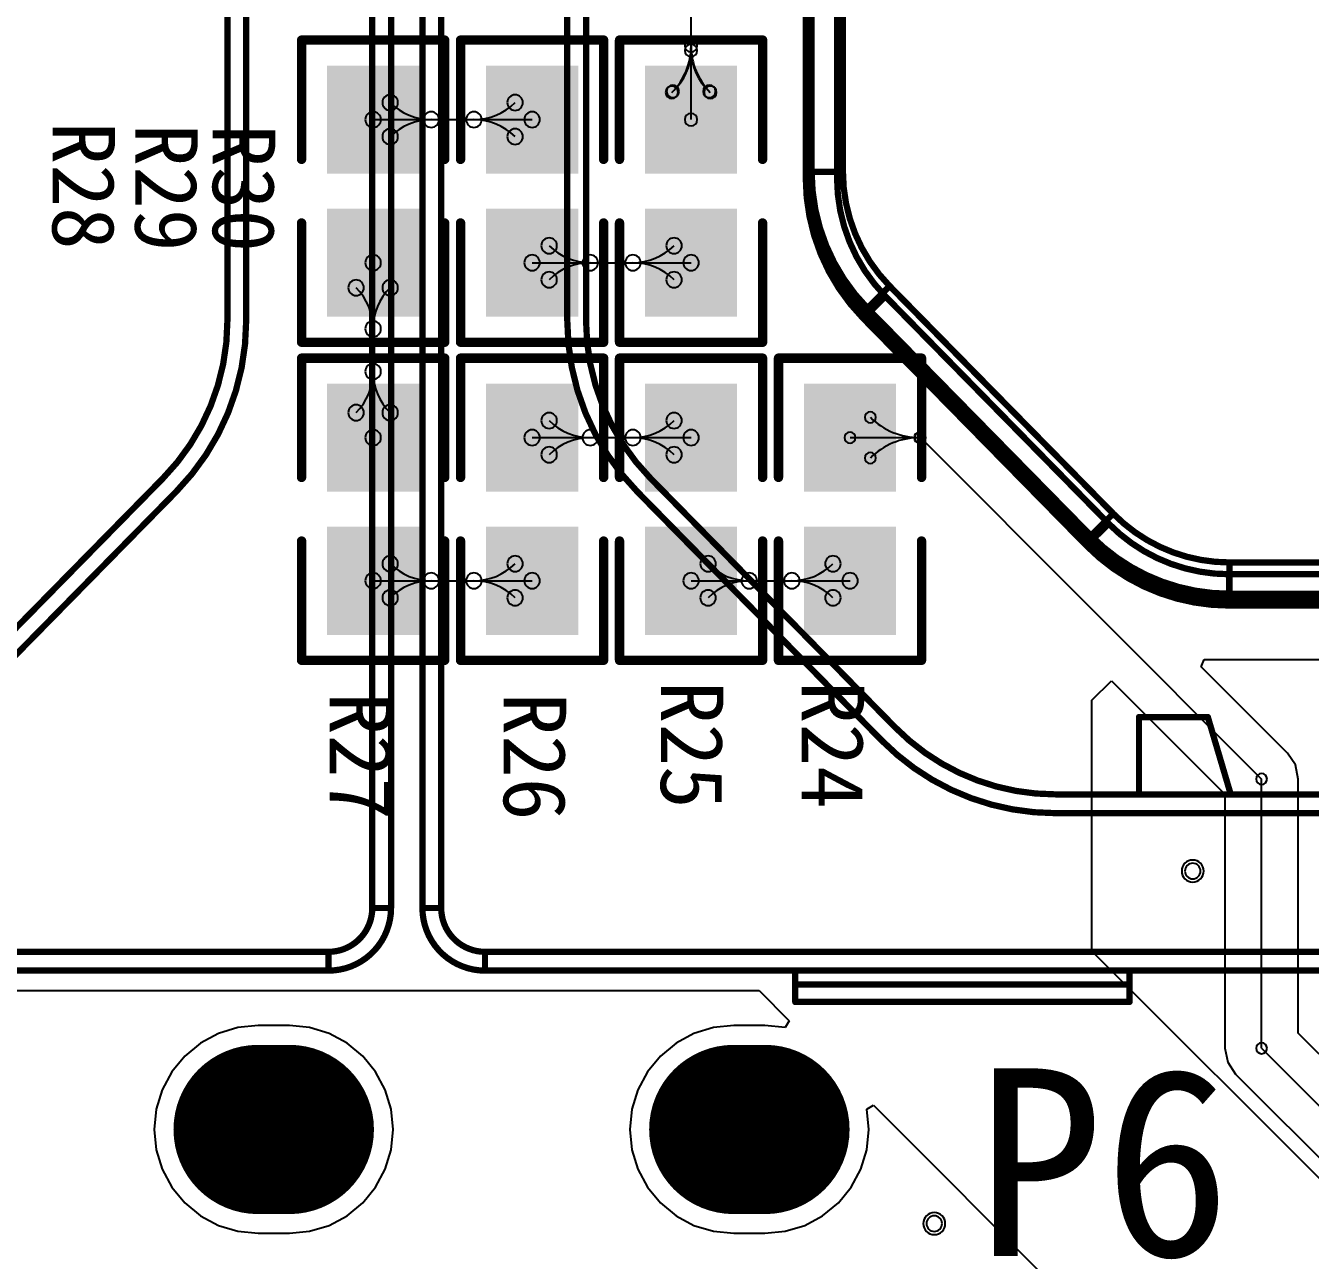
# Model space of a CAD drawing. Header units: inches. Extents: x 32166 to 34772, y 2386 to 4229.
# Drawn here: x 33283.1 to 33371.8, y 3852.8 to 3937.9 of the extents above; entities that cross this region are included whole.
import ezdxf

# ---------------------------------------------------------------- set-up
doc = ezdxf.new("R2010")
doc.units = ezdxf.units.IN
doc.header["$LTSCALE"] = 0.64311
doc.header["$MEASUREMENT"] = 0
for name, color, linetype in [('MULTILAYER', 9, 'CONTINUOUS'), ('TOPLAYER', 1, 'CONTINUOUS'), ('TOPOVERLAY', 2, 'CONTINUOUS'), ('TOPPASTE', 8, 'CONTINUOUS'), ('TOPSOLDER', 216, 'CONTINUOUS')]:
    doc.layers.add(name, color=color, linetype=linetype)
doc.styles.get("Standard").update_dxf_attribs({"font": 'txt', "width": 0.8})

msp = doc.modelspace()

# ---------------------------------------------------------------- linework, layer by layer
at = {"layer": 'MULTILAYER', "const_width": 2.592}
for points in [[(33301.516, 3861.78, 1), (33298.924, 3861.78, 1)], [(33334.348, 3861.78, 1), (33331.756, 3861.78, 1)]]:
    msp.add_lwpolyline(points, format="xyb", close=True, dxfattribs=at)
at = {"layer": 'MULTILAYER'}
for centre, start, end in [((33363.658, 3879.61), 0, 180), ((33363.658, 3879.61), 180, 0), ((33345.817, 3855.288), 0, 180), ((33345.817, 3855.288), 180, 0)]:
    msp.add_arc(centre, 0.54, start, end, dxfattribs=at)
at = {"layer": 'TOPLAYER'}
for p, q in [((33329.028, 3931.459), (33329.028, 3939.037)), ((33307.082, 3931.459), (33318.055, 3931.459)), ((33307.082, 3909.514), (33307.082, 3921.584)), ((33318.055, 3921.584), (33329.028, 3921.584)), ((33318.055, 3909.514), (33329.028, 3909.514)), ((33340, 3909.514), (33344.857, 3909.514)), ((33344.857, 3909.514), (33368.41, 3885.96)), ((33307.082, 3899.638), (33318.055, 3899.638)), ((33329.028, 3899.638), (33340, 3899.638)), ((33364.248, 3893.705), (33364.458, 3894.212)), ((33370.201, 3887.751), (33364.248, 3893.705)), ((33364.458, 3894.212), (33401.502, 3894.212)), ((33356.703, 3891.404), (33358.044, 3892.745)), ((33358.044, 3892.745), (33365.878, 3884.911)), ((33356.703, 3874.08), (33356.703, 3891.404)), ((33370.75, 3886.93), (33370.201, 3887.751)), ((33370.201, 3887.751), (33370.201, 3887.751)), ((33370.943, 3885.96), (33370.75, 3886.93)), ((33368.41, 3867.384), (33368.41, 3885.96)), ((33370.943, 3868.433), (33370.943, 3885.96)), ((33365.878, 3884.911), (33365.878, 3867.384)), ((33378.865, 3851.919), (33356.703, 3874.08)), ((33160.705, 3871.359), (33333.721, 3871.359)), ((33333.721, 3871.359), (33335.809, 3869.271)), ((33299.14, 3868.943), (33297.743, 3868.805)), ((33301.3, 3868.943), (33299.14, 3868.943)), ((33302.698, 3868.805), (33301.3, 3868.943)), ((33331.972, 3868.943), (33330.575, 3868.805)), ((33334.132, 3868.943), (33331.972, 3868.943)), ((33335.53, 3868.805), (33334.132, 3868.943)), ((33335.809, 3869.271), (33335.53, 3868.805)), ((33296.399, 3868.397), (33295.161, 3867.736)), ((33297.743, 3868.805), (33296.399, 3868.397)), ((33304.041, 3868.397), (33302.698, 3868.805)), ((33305.28, 3867.736), (33304.041, 3868.397)), ((33329.231, 3868.397), (33327.993, 3867.736)), ((33330.575, 3868.805), (33329.231, 3868.397)), ((33375.949, 3863.428), (33370.943, 3868.433)), ((33295.161, 3867.736), (33294.076, 3866.845)), ((33306.365, 3866.845), (33305.28, 3867.736)), ((33327.993, 3867.736), (33326.908, 3866.845)), ((33365.878, 3867.384), (33366.07, 3866.415)), ((33368.41, 3867.384), (33381.327, 3854.468)), ((33294.076, 3866.845), (33293.185, 3865.759)), ((33307.256, 3865.759), (33306.365, 3866.845)), ((33326.908, 3866.845), (33326.017, 3865.759)), ((33366.07, 3866.415), (33366.619, 3865.593)), ((33293.185, 3865.759), (33292.523, 3864.521)), ((33307.918, 3864.521), (33307.256, 3865.759)), ((33326.017, 3865.759), (33325.355, 3864.521)), ((33366.619, 3865.593), (33379.536, 3852.677)), ((33292.523, 3864.521), (33292.115, 3863.177)), ((33308.325, 3863.177), (33307.918, 3864.521)), ((33325.355, 3864.521), (33324.947, 3863.177)), ((33292.115, 3863.177), (33291.978, 3861.78)), ((33308.463, 3861.78), (33308.325, 3863.177)), ((33324.947, 3863.177), (33324.81, 3861.78)), ((33341.157, 3863.177), (33341.623, 3863.457)), ((33341.295, 3861.78), (33341.157, 3863.177)), ((33341.623, 3863.457), (33369.534, 3835.546)), ((33291.978, 3861.78), (33292.115, 3860.383)), ((33308.325, 3860.383), (33308.463, 3861.78)), ((33324.81, 3861.78), (33324.947, 3860.383)), ((33341.157, 3860.383), (33341.295, 3861.78)), ((33292.115, 3860.383), (33292.523, 3859.039)), ((33307.918, 3859.039), (33308.325, 3860.383)), ((33324.947, 3860.383), (33325.355, 3859.039)), ((33340.75, 3859.039), (33341.157, 3860.383)), ((33292.523, 3859.039), (33293.185, 3857.801)), ((33307.256, 3857.801), (33307.918, 3859.039)), ((33325.355, 3859.039), (33326.017, 3857.801)), ((33340.088, 3857.801), (33340.75, 3859.039)), ((33293.185, 3857.801), (33294.076, 3856.715)), ((33306.365, 3856.715), (33307.256, 3857.801)), ((33326.017, 3857.801), (33326.908, 3856.715)), ((33339.197, 3856.715), (33340.088, 3857.801)), ((33294.076, 3856.715), (33295.161, 3855.825)), ((33305.28, 3855.825), (33306.365, 3856.715)), ((33326.908, 3856.715), (33327.993, 3855.825)), ((33338.112, 3855.825), (33339.197, 3856.715)), ((33295.161, 3855.825), (33296.399, 3855.163)), ((33304.041, 3855.163), (33305.28, 3855.825)), ((33327.993, 3855.825), (33329.231, 3855.163)), ((33336.873, 3855.163), (33338.112, 3855.825)), ((33296.399, 3855.163), (33297.743, 3854.755)), ((33297.743, 3854.755), (33299.14, 3854.618)), ((33301.3, 3854.618), (33302.698, 3854.755)), ((33302.698, 3854.755), (33304.041, 3855.163)), ((33329.231, 3855.163), (33330.575, 3854.755)), ((33330.575, 3854.755), (33331.972, 3854.618)), ((33334.132, 3854.618), (33335.53, 3854.755)), ((33335.53, 3854.755), (33336.873, 3855.163)), ((33299.14, 3854.618), (33301.3, 3854.618)), ((33331.972, 3854.618), (33334.132, 3854.618))]:
    msp.add_line(p, q, dxfattribs=at)
at = {"layer": 'TOPLAYER', "const_width": 10.8}
for points in [[(33299.14, 3861.78), (33301.3, 3861.78)], [(33331.972, 3861.78), (33334.132, 3861.78)]]:
    msp.add_lwpolyline(points, dxfattribs=at)
at = {"layer": 'TOPLAYER', "const_width": 5.4}
for points in [[(33301.84, 3861.78, 1), (33296.44, 3861.78, 1)], [(33304, 3861.78, 1), (33298.6, 3861.78, 1)], [(33334.672, 3861.78, 1), (33329.272, 3861.78, 1)], [(33336.832, 3861.78, 1), (33331.432, 3861.78, 1)]]:
    msp.add_lwpolyline(points, format="xyb", close=True, dxfattribs=at)
at = {"layer": 'TOPLAYER'}
for centre, radius, start, end in [((33324.491, 3936.545), 4.537, 315.00001, 0.00001), ((33329.028, 3936.545), 0.432, 0, 180), ((33329.028, 3936.545), 0.432, 0, 180), ((33329.028, 3936.228), 0.432, 0, 180), ((33329.028, 3936.228), 0.432, 0, 180), ((33329.028, 3936.545), 0.432, 180, 0), ((33329.028, 3936.545), 0.432, 180, 0), ((33333.564, 3936.545), 4.537, 179.99999, 224.99999), ((33325.228, 3936.228), 3.8, 311.99692, 359.99992), ((33329.028, 3936.228), 0.432, 180, 0), ((33329.028, 3936.228), 0.432, 180, 0), ((33332.827, 3936.228), 3.8, 180.00008, 228.00308), ((33327.699, 3933.337), 0.432, 0, 180), ((33327.77, 3933.405), 0.432, 0, 180), ((33330.285, 3933.405), 0.432, 0, 180), ((33330.356, 3933.337), 0.432, 0, 180), ((33308.258, 3932.635), 0.54, 0, 180), ((33308.258, 3932.635), 0.54, 0, 180), ((33316.879, 3932.635), 0.54, 0, 180), ((33316.879, 3932.635), 0.54, 0, 180), ((33327.699, 3933.337), 0.432, 180, 0), ((33327.77, 3933.405), 0.432, 180, 0), ((33330.285, 3933.405), 0.432, 180, 0), ((33330.356, 3933.337), 0.432, 180, 0), ((33307.082, 3931.459), 0.54, 0, 180), ((33308.258, 3932.635), 0.54, 180, 0), ((33308.258, 3932.635), 0.54, 180, 0), ((33311.097, 3935.475), 4.015, 224.99989, 269.99989), ((33311.097, 3935.475), 4.015, 224.99989, 269.99989), ((33311.097, 3931.459), 0.54, 0, 180), ((33311.097, 3931.459), 0.54, 0, 180), ((33311.097, 3931.459), 0.54, 0, 180), ((33311.097, 3931.459), 0.54, 0, 180), ((33314.04, 3931.459), 0.54, 0, 180), ((33314.04, 3931.459), 0.54, 0, 180), ((33314.04, 3931.459), 0.54, 0, 180), ((33314.04, 3931.459), 0.54, 0, 180), ((33314.04, 3935.475), 4.015, 270.00011, 315.00011), ((33314.04, 3935.475), 4.015, 270.00011, 315.00011), ((33316.879, 3932.635), 0.54, 180, 0), ((33316.879, 3932.635), 0.54, 180, 0), ((33318.055, 3931.459), 0.54, 0, 180), ((33329.028, 3931.459), 0.432, 0, 180), ((33307.082, 3931.459), 0.54, 180, 0), ((33311.097, 3927.444), 4.015, 90.00011, 135.00011), ((33311.097, 3927.444), 4.015, 90.00011, 135.00011), ((33311.097, 3931.459), 0.54, 180, 0), ((33311.097, 3931.459), 0.54, 180, 0), ((33311.097, 3931.459), 0.54, 180, 0), ((33311.097, 3931.459), 0.54, 180, 0), ((33314.04, 3931.459), 0.54, 180, 0), ((33314.04, 3931.459), 0.54, 180, 0), ((33314.04, 3931.459), 0.54, 180, 0), ((33314.04, 3931.459), 0.54, 180, 0), ((33314.04, 3927.444), 4.015, 44.99989, 89.99989), ((33314.04, 3927.444), 4.015, 44.99989, 89.99989), ((33318.055, 3931.459), 0.54, 180, 0), ((33329.028, 3931.459), 0.432, 180, 0), ((33308.258, 3930.283), 0.54, 0, 180), ((33308.258, 3930.283), 0.54, 0, 180), ((33308.258, 3930.283), 0.54, 180, 0), ((33308.258, 3930.283), 0.54, 180, 0), ((33316.879, 3930.283), 0.54, 0, 180), ((33316.879, 3930.283), 0.54, 0, 180), ((33316.879, 3930.283), 0.54, 180, 0), ((33316.879, 3930.283), 0.54, 180, 0), ((33319.231, 3922.76), 0.54, 0, 180), ((33319.231, 3922.76), 0.54, 0, 180), ((33327.852, 3922.76), 0.54, 0, 180), ((33327.852, 3922.76), 0.54, 0, 180), ((33307.082, 3921.584), 0.54, 0, 180), ((33318.055, 3921.584), 0.54, 0, 180), ((33319.231, 3922.76), 0.54, 180, 0), ((33319.231, 3922.76), 0.54, 180, 0), ((33322.07, 3925.599), 4.015, 224.99989, 269.99989), ((33322.07, 3925.599), 4.015, 224.99989, 269.99989), ((33322.07, 3921.584), 0.54, 0, 180), ((33322.07, 3921.584), 0.54, 0, 180), ((33322.07, 3921.584), 0.54, 0, 180), ((33322.07, 3921.584), 0.54, 0, 180), ((33325.012, 3921.584), 0.54, 0, 180), ((33325.012, 3921.584), 0.54, 0, 180), ((33325.012, 3921.584), 0.54, 0, 180), ((33325.012, 3921.584), 0.54, 0, 180), ((33325.012, 3925.599), 4.015, 270.00011, 315.00011), ((33325.012, 3925.599), 4.015, 270.00011, 315.00011), ((33327.852, 3922.76), 0.54, 180, 0), ((33327.852, 3922.76), 0.54, 180, 0), ((33329.028, 3921.584), 0.54, 0, 180), ((33307.082, 3921.584), 0.54, 180, 0), ((33318.055, 3921.584), 0.54, 180, 0), ((33322.07, 3917.569), 4.015, 90.00011, 135.00011), ((33322.07, 3917.569), 4.015, 90.00011, 135.00011), ((33322.07, 3921.584), 0.54, 180, 0), ((33322.07, 3921.584), 0.54, 180, 0), ((33322.07, 3921.584), 0.54, 180, 0), ((33322.07, 3921.584), 0.54, 180, 0), ((33325.012, 3921.584), 0.54, 180, 0), ((33325.012, 3921.584), 0.54, 180, 0), ((33325.012, 3921.584), 0.54, 180, 0), ((33325.012, 3921.584), 0.54, 180, 0), ((33325.012, 3917.569), 4.015, 44.99989, 89.99989), ((33325.012, 3917.569), 4.015, 44.99989, 89.99989), ((33329.028, 3921.584), 0.54, 180, 0), ((33305.906, 3919.859), 0.54, 0, 180), ((33305.906, 3919.859), 0.54, 0, 180), ((33308.258, 3919.859), 0.54, 0, 180), ((33308.258, 3919.859), 0.54, 0, 180), ((33319.231, 3920.408), 0.54, 0, 180), ((33319.231, 3920.408), 0.54, 0, 180), ((33319.231, 3920.408), 0.54, 180, 0), ((33319.231, 3920.408), 0.54, 180, 0), ((33327.852, 3920.408), 0.54, 0, 180), ((33327.852, 3920.408), 0.54, 0, 180), ((33327.852, 3920.408), 0.54, 180, 0), ((33327.852, 3920.408), 0.54, 180, 0), ((33305.906, 3919.859), 0.54, 180, 0), ((33305.906, 3919.859), 0.54, 180, 0), ((33303.067, 3917.02), 4.015, 0.00011, 45.00011), ((33303.067, 3917.02), 4.015, 0.00011, 45.00011), ((33311.097, 3917.02), 4.015, 134.99989, 179.99989), ((33311.097, 3917.02), 4.015, 134.99989, 179.99989), ((33308.258, 3919.859), 0.54, 180, 0), ((33308.258, 3919.859), 0.54, 180, 0), ((33307.082, 3917.02), 0.54, 0, 180), ((33307.082, 3917.02), 0.54, 0, 180), ((33307.082, 3917.02), 0.54, 0, 180), ((33307.082, 3917.02), 0.54, 0, 180), ((33307.082, 3917.02), 0.54, 180, 0), ((33307.082, 3917.02), 0.54, 180, 0), ((33307.082, 3917.02), 0.54, 180, 0), ((33307.082, 3917.02), 0.54, 180, 0), ((33307.082, 3914.078), 0.54, 0, 180), ((33307.082, 3914.078), 0.54, 0, 180), ((33307.082, 3914.078), 0.54, 0, 180), ((33307.082, 3914.078), 0.54, 0, 180), ((33303.067, 3914.078), 4.015, 314.99989, 359.99989), ((33303.067, 3914.078), 4.015, 314.99989, 359.99989), ((33307.082, 3914.078), 0.54, 180, 0), ((33307.082, 3914.078), 0.54, 180, 0), ((33307.082, 3914.078), 0.54, 180, 0), ((33307.082, 3914.078), 0.54, 180, 0), ((33311.097, 3914.078), 4.015, 180.00011, 225.00011), ((33311.097, 3914.078), 4.015, 180.00011, 225.00011), ((33305.906, 3911.238), 0.54, 0, 180), ((33305.906, 3911.238), 0.54, 0, 180), ((33308.258, 3911.238), 0.54, 0, 180), ((33308.258, 3911.238), 0.54, 0, 180), ((33305.906, 3911.238), 0.54, 180, 0), ((33305.906, 3911.238), 0.54, 180, 0), ((33308.258, 3911.238), 0.54, 180, 0), ((33308.258, 3911.238), 0.54, 180, 0), ((33319.231, 3910.69), 0.54, 0, 180), ((33319.231, 3910.69), 0.54, 0, 180), ((33319.231, 3910.69), 0.54, 180, 0), ((33319.231, 3910.69), 0.54, 180, 0), ((33322.07, 3913.529), 4.015, 224.99989, 269.99989), ((33322.07, 3913.529), 4.015, 224.99989, 269.99989), ((33325.012, 3913.529), 4.015, 270.00011, 315.00011), ((33325.012, 3913.529), 4.015, 270.00011, 315.00011), ((33327.852, 3910.69), 0.54, 0, 180), ((33327.852, 3910.69), 0.54, 0, 180), ((33327.852, 3910.69), 0.54, 180, 0), ((33327.852, 3910.69), 0.54, 180, 0), ((33341.406, 3910.919), 0.378, 0, 180), ((33341.406, 3910.919), 0.378, 0, 180), ((33341.406, 3910.919), 0.378, 180, 0), ((33341.406, 3910.919), 0.378, 180, 0), ((33344.798, 3914.311), 4.798, 225.00001, 270.00001), ((33344.798, 3914.311), 4.798, 225.00001, 270.00001), ((33307.082, 3909.514), 0.54, 0, 180), ((33318.055, 3909.514), 0.54, 0, 180), ((33322.07, 3909.514), 0.54, 0, 180), ((33322.07, 3909.514), 0.54, 0, 180), ((33322.07, 3909.514), 0.54, 0, 180), ((33322.07, 3909.514), 0.54, 0, 180), ((33325.012, 3909.514), 0.54, 0, 180), ((33325.012, 3909.514), 0.54, 0, 180), ((33325.012, 3909.514), 0.54, 0, 180), ((33325.012, 3909.514), 0.54, 0, 180), ((33329.028, 3909.514), 0.54, 0, 180), ((33340, 3909.514), 0.378, 0, 180), ((33344.798, 3909.514), 0.378, 0, 180), ((33344.798, 3909.514), 0.378, 0, 180), ((33344.798, 3909.514), 0.378, 0, 180), ((33344.798, 3909.514), 0.378, 0, 180), ((33344.857, 3909.514), 0.378, 0, 180), ((33344.857, 3909.514), 0.378, 0, 180), ((33307.082, 3909.514), 0.54, 180, 0), ((33318.055, 3909.514), 0.54, 180, 0), ((33319.231, 3908.338), 0.54, 0, 180), ((33319.231, 3908.338), 0.54, 0, 180), ((33322.07, 3905.498), 4.015, 90.00011, 135.00011), ((33322.07, 3905.498), 4.015, 90.00011, 135.00011), ((33322.07, 3909.514), 0.54, 180, 0), ((33322.07, 3909.514), 0.54, 180, 0), ((33322.07, 3909.514), 0.54, 180, 0), ((33322.07, 3909.514), 0.54, 180, 0), ((33325.012, 3909.514), 0.54, 180, 0), ((33325.012, 3909.514), 0.54, 180, 0), ((33325.012, 3909.514), 0.54, 180, 0), ((33325.012, 3909.514), 0.54, 180, 0), ((33325.012, 3905.498), 4.015, 44.99989, 89.99989), ((33325.012, 3905.498), 4.015, 44.99989, 89.99989), ((33327.852, 3908.338), 0.54, 0, 180), ((33327.852, 3908.338), 0.54, 0, 180), ((33329.028, 3909.514), 0.54, 180, 0), ((33340, 3909.514), 0.378, 180, 0), ((33344.798, 3904.716), 4.798, 89.99999, 134.99999), ((33344.798, 3904.716), 4.798, 89.99999, 134.99999), ((33344.798, 3909.514), 0.378, 180, 0), ((33344.798, 3909.514), 0.378, 180, 0), ((33344.798, 3909.514), 0.378, 180, 0), ((33344.798, 3909.514), 0.378, 180, 0), ((33344.857, 3909.514), 0.378, 180, 0), ((33344.857, 3909.514), 0.378, 180, 0), ((33319.231, 3908.338), 0.54, 180, 0), ((33319.231, 3908.338), 0.54, 180, 0), ((33327.852, 3908.338), 0.54, 180, 0), ((33327.852, 3908.338), 0.54, 180, 0), ((33341.406, 3908.109), 0.378, 0, 180), ((33341.406, 3908.109), 0.378, 0, 180), ((33341.406, 3908.109), 0.378, 180, 0), ((33341.406, 3908.109), 0.378, 180, 0), ((33308.258, 3900.814), 0.54, 0, 180), ((33308.258, 3900.814), 0.54, 0, 180), ((33308.258, 3900.814), 0.54, 180, 0), ((33308.258, 3900.814), 0.54, 180, 0), ((33311.097, 3903.654), 4.015, 224.9999, 269.9999), ((33311.097, 3903.654), 4.015, 224.9999, 269.9999), ((33314.04, 3903.654), 4.015, 270.00011, 315.00011), ((33314.04, 3903.654), 4.015, 270.00011, 315.00011), ((33316.879, 3900.814), 0.54, 0, 180), ((33316.879, 3900.814), 0.54, 0, 180), ((33316.879, 3900.814), 0.54, 180, 0), ((33316.879, 3900.814), 0.54, 180, 0), ((33330.204, 3900.814), 0.54, 0, 180), ((33330.204, 3900.814), 0.54, 0, 180), ((33330.204, 3900.814), 0.54, 180, 0), ((33330.204, 3900.814), 0.54, 180, 0), ((33333.043, 3903.654), 4.015, 224.99989, 269.99989), ((33333.043, 3903.654), 4.015, 224.99989, 269.99989), ((33335.985, 3903.654), 4.015, 270.00011, 315.00011), ((33335.985, 3903.654), 4.015, 270.00011, 315.00011), ((33338.824, 3900.814), 0.54, 0, 180), ((33338.824, 3900.814), 0.54, 0, 180), ((33338.824, 3900.814), 0.54, 180, 0), ((33338.824, 3900.814), 0.54, 180, 0), ((33307.082, 3899.638), 0.54, 0, 180), ((33311.097, 3899.638), 0.54, 0, 180), ((33311.097, 3899.638), 0.54, 0, 180), ((33311.097, 3899.638), 0.54, 0, 180), ((33311.097, 3899.638), 0.54, 0, 180), ((33314.04, 3899.638), 0.54, 0, 180), ((33314.04, 3899.638), 0.54, 0, 180), ((33314.04, 3899.638), 0.54, 0, 180), ((33314.04, 3899.638), 0.54, 0, 180), ((33318.055, 3899.638), 0.54, 0, 180), ((33329.028, 3899.638), 0.54, 0, 180), ((33333.043, 3899.638), 0.54, 0, 180), ((33333.043, 3899.638), 0.54, 0, 180), ((33333.043, 3899.638), 0.54, 0, 180), ((33333.043, 3899.638), 0.54, 0, 180), ((33335.985, 3899.638), 0.54, 0, 180), ((33335.985, 3899.638), 0.54, 0, 180), ((33335.985, 3899.638), 0.54, 0, 180), ((33335.985, 3899.638), 0.54, 0, 180), ((33340, 3899.638), 0.54, 0, 180), ((33307.082, 3899.638), 0.54, 180, 0), ((33311.097, 3895.623), 4.015, 90.00005, 135.00005), ((33311.097, 3895.623), 4.015, 90.00005, 135.00005), ((33311.097, 3899.638), 0.54, 180, 0), ((33311.097, 3899.638), 0.54, 180, 0), ((33311.097, 3899.638), 0.54, 180, 0), ((33311.097, 3899.638), 0.54, 180, 0), ((33314.04, 3899.638), 0.54, 180, 0), ((33314.04, 3899.638), 0.54, 180, 0), ((33314.04, 3899.638), 0.54, 180, 0), ((33314.04, 3899.638), 0.54, 180, 0), ((33314.04, 3895.623), 4.015, 44.99989, 89.99989), ((33314.04, 3895.623), 4.015, 44.99989, 89.99989), ((33318.055, 3899.638), 0.54, 180, 0), ((33329.028, 3899.638), 0.54, 180, 0), ((33333.043, 3895.623), 4.015, 90.00011, 135.00011), ((33333.043, 3895.623), 4.015, 90.00011, 135.00011), ((33333.043, 3899.638), 0.54, 180, 0), ((33333.043, 3899.638), 0.54, 180, 0), ((33333.043, 3899.638), 0.54, 180, 0), ((33333.043, 3899.638), 0.54, 180, 0), ((33335.985, 3899.638), 0.54, 180, 0), ((33335.985, 3899.638), 0.54, 180, 0), ((33335.985, 3899.638), 0.54, 180, 0), ((33335.985, 3899.638), 0.54, 180, 0), ((33335.985, 3895.623), 4.015, 44.99989, 89.99989), ((33335.985, 3895.623), 4.015, 44.99989, 89.99989), ((33340, 3899.638), 0.54, 180, 0), ((33308.258, 3898.462), 0.54, 0, 180), ((33308.258, 3898.462), 0.54, 0, 180), ((33308.258, 3898.462), 0.54, 180, 0), ((33308.258, 3898.462), 0.54, 180, 0), ((33316.879, 3898.462), 0.54, 0, 180), ((33316.879, 3898.462), 0.54, 0, 180), ((33316.879, 3898.462), 0.54, 180, 0), ((33316.879, 3898.462), 0.54, 180, 0), ((33330.204, 3898.462), 0.54, 0, 180), ((33330.204, 3898.462), 0.54, 0, 180), ((33330.204, 3898.462), 0.54, 180, 0), ((33330.204, 3898.462), 0.54, 180, 0), ((33338.824, 3898.462), 0.54, 0, 180), ((33338.824, 3898.462), 0.54, 0, 180), ((33338.824, 3898.462), 0.54, 180, 0), ((33338.824, 3898.462), 0.54, 180, 0), ((33368.41, 3885.96), 0.378, 0, 180), ((33368.41, 3885.96), 0.378, 0, 180), ((33368.41, 3885.96), 0.378, 180, 0), ((33368.41, 3885.96), 0.378, 180, 0), ((33363.658, 3879.61), 0.54, 0, 180), ((33363.658, 3879.61), 0.54, 180, 0), ((33368.41, 3867.384), 0.378, 0, 180), ((33368.41, 3867.384), 0.378, 0, 180), ((33368.41, 3867.384), 0.378, 180, 0), ((33368.41, 3867.384), 0.378, 180, 0), ((33345.817, 3855.288), 0.54, 0, 180), ((33345.817, 3855.288), 0.54, 180, 0)]:
    msp.add_arc(centre, radius, start, end, dxfattribs=at)
for points in [[(33309.825, 3928.168), (33309.825, 3934.751), (33304.339, 3928.168), (33304.339, 3934.751)], [(33320.798, 3928.168), (33320.798, 3934.751), (33315.312, 3928.168), (33315.312, 3934.751)], [(33326.284, 3934.751), (33326.284, 3928.168), (33331.771, 3934.751), (33331.771, 3928.168)], [(33309.825, 3918.292), (33309.825, 3924.876), (33304.339, 3918.292), (33304.339, 3924.876)], [(33320.798, 3918.292), (33320.798, 3924.876), (33315.312, 3918.292), (33315.312, 3924.876)], [(33326.284, 3924.876), (33326.284, 3918.292), (33331.771, 3924.876), (33331.771, 3918.292)], [(33309.825, 3906.222), (33309.825, 3912.806), (33304.339, 3906.222), (33304.339, 3912.806)], [(33315.312, 3912.806), (33315.312, 3906.222), (33320.798, 3912.806), (33320.798, 3906.222)], [(33326.284, 3912.806), (33326.284, 3906.222), (33331.771, 3912.806), (33331.771, 3906.222)], [(33342.744, 3906.222), (33342.744, 3912.806), (33337.257, 3906.222), (33337.257, 3912.806)], [(33309.825, 3896.346), (33309.825, 3902.93), (33304.339, 3896.346), (33304.339, 3902.93)], [(33315.312, 3902.93), (33315.312, 3896.346), (33320.798, 3902.93), (33320.798, 3896.346)], [(33326.284, 3902.93), (33326.284, 3896.346), (33331.771, 3902.93), (33331.771, 3896.346)], [(33342.744, 3896.346), (33342.744, 3902.93), (33337.257, 3896.346), (33337.257, 3902.93)]]:
    msp.add_solid(points, dxfattribs=at)
at = {"layer": 'TOPOVERLAY'}
for points, const_width in [([(33307.023, 3877.061), (33307.023, 3987.221)], 0.432), ([(33308.319, 3877.061), (33308.319, 3987.221)], 0.432), ([(33310.485, 3877.061), (33310.485, 3987.221)], 0.432), ([(33311.781, 3877.061), (33311.781, 3987.221)], 0.432), ([(33297.024, 3917.591), (33297.024, 3961.69)], 0.432), ([(33298.32, 3917.591), (33298.32, 3961.69)], 0.432), ([(33320.484, 3917.591), (33320.484, 3961.69)], 0.432), ([(33321.78, 3917.591), (33321.78, 3961.69)], 0.432), ([(33336.945, 3927.861), (33336.945, 3949.961)], 0.432), ([(33336.945, 3927.435), (33336.945, 3949.554)], 0.432), ([(33337.352, 3927.861), (33337.352, 3949.961)], 0.432), ([(33339.105, 3927.435), (33339.105, 3949.554)], 0.432), ([(33339.512, 3927.861), (33339.512, 3949.961)], 0.432), ([(33302.144, 3936.946), (33312.02, 3936.946)], 0.648), ([(33302.144, 3928.716), (33302.144, 3936.946)], 0.648), ([(33312.02, 3928.716), (33312.02, 3936.946)], 0.648), ([(33313.117, 3936.946), (33322.993, 3936.946)], 0.648), ([(33313.117, 3928.716), (33313.117, 3936.946)], 0.648), ([(33322.993, 3928.716), (33322.993, 3936.946)], 0.648), ([(33324.09, 3936.946), (33333.965, 3936.946)], 0.648), ([(33324.09, 3928.716), (33324.09, 3936.946)], 0.648), ([(33333.965, 3928.716), (33333.965, 3936.946)], 0.648), ([(33336.945, 3927.861), (33339.512, 3927.861)], 0.432), ([(33302.144, 3916.097), (33302.144, 3924.327)], 0.648), ([(33312.02, 3916.097), (33312.02, 3924.327)], 0.648), ([(33313.117, 3916.097), (33313.117, 3924.327)], 0.648), ([(33322.993, 3916.097), (33322.993, 3924.327)], 0.648), ([(33324.09, 3916.097), (33324.09, 3924.327)], 0.648), ([(33333.965, 3916.097), (33333.965, 3924.327)], 0.648), ([(33340.909, 3918.171), (33342.74, 3919.971)], 0.432), ([(33340.909, 3917.746), (33342.449, 3919.26)], 0.432), ([(33342.449, 3919.26), (33357.86, 3903.578)], 0.432), ([(33342.74, 3919.971), (33358.168, 3904.271)], 0.432), ([(33341.199, 3918.457), (33356.627, 3902.757)], 0.432), ([(33340.909, 3918.171), (33356.337, 3902.472)], 0.432), ([(33340.909, 3917.746), (33356.319, 3902.064)], 0.432), ([(33302.144, 3916.097), (33312.02, 3916.097)], 0.648), ([(33313.117, 3916.097), (33322.993, 3916.097)], 0.648), ([(33324.09, 3916.097), (33333.965, 3916.097)], 0.648), ([(33302.144, 3915), (33312.02, 3915)], 0.648), ([(33302.144, 3906.771), (33302.144, 3915)], 0.648), ([(33312.02, 3906.771), (33312.02, 3915)], 0.648), ([(33313.117, 3915), (33322.993, 3915)], 0.648), ([(33313.117, 3906.771), (33313.117, 3915)], 0.648), ([(33322.993, 3906.771), (33322.993, 3915)], 0.648), ([(33324.09, 3915), (33333.965, 3915)], 0.648), ([(33324.09, 3906.771), (33324.09, 3915)], 0.648), ([(33333.965, 3906.771), (33333.965, 3915)], 0.648), ([(33335.063, 3915), (33344.938, 3915)], 0.648), ([(33335.063, 3906.771), (33335.063, 3915)], 0.648), ([(33344.938, 3906.771), (33344.938, 3915)], 0.648), ([(33275.708, 3889.546), (33292.57, 3906.704)], 0.432), ([(33326.234, 3906.704), (33343.095, 3889.546)], 0.432), ([(33276.633, 3888.638), (33293.494, 3905.796)], 0.432), ([(33325.309, 3905.796), (33342.171, 3888.638)], 0.432), ([(33356.337, 3902.472), (33358.168, 3904.271)], 0.432), ([(33356.319, 3902.064), (33357.86, 3903.578)], 0.432), ([(33302.144, 3894.152), (33302.144, 3902.381)], 0.648), ([(33312.02, 3894.152), (33312.02, 3902.381)], 0.648), ([(33313.117, 3894.152), (33313.117, 3902.381)], 0.648), ([(33322.993, 3894.152), (33322.993, 3902.381)], 0.648), ([(33324.09, 3894.152), (33324.09, 3902.381)], 0.648), ([(33333.965, 3894.152), (33333.965, 3902.381)], 0.648), ([(33335.063, 3894.152), (33335.063, 3902.381)], 0.648), ([(33344.938, 3894.152), (33344.938, 3902.381)], 0.648), ([(33366.197, 3898.337), (33366.197, 3900.904)], 0.432), ([(33366.197, 3900.904), (33406.405, 3900.904)], 0.432), ([(33366.179, 3897.93), (33366.179, 3900.09)], 0.432), ([(33366.179, 3900.09), (33406.422, 3900.09)], 0.432), ([(33366.179, 3897.93), (33406.422, 3897.93)], 0.432), ([(33366.197, 3898.744), (33406.405, 3898.744)], 0.432), ([(33366.197, 3898.337), (33406.405, 3898.337)], 0.432), ([(33302.144, 3894.152), (33312.02, 3894.152)], 0.648), ([(33313.117, 3894.152), (33322.993, 3894.152)], 0.648), ([(33324.09, 3894.152), (33333.965, 3894.152)], 0.648), ([(33335.063, 3894.152), (33344.938, 3894.152)], 0.648), ([(33359.949, 3884.962), (33359.949, 3890.237)], 0.432), ([(33359.949, 3890.237), (33364.701, 3890.237)], 0.432), ([(33364.701, 3890.237), (33366.264, 3884.962)], 0.432), ([(33354.174, 3884.901), (33418.428, 3884.901)], 0.432), ([(33354.174, 3883.605), (33418.428, 3883.605)], 0.432), ([(33307.023, 3877.061), (33308.319, 3877.061)], 0.432), ([(33310.485, 3877.061), (33311.781, 3877.061)], 0.432), ([(33161.007, 3874.037), (33303.999, 3874.037)], 0.432), ([(33303.999, 3872.741), (33303.999, 3874.037)], 0.432), ([(33314.805, 3874.037), (33457.797, 3874.037)], 0.432), ([(33314.805, 3872.741), (33314.805, 3874.037)], 0.432), ([(33161.007, 3872.741), (33303.999, 3872.741)], 0.432), ([(33314.805, 3872.741), (33457.797, 3872.741)], 0.432), ([(33336.214, 3871.791), (33336.214, 3872.741)], 0.432), ([(33359.301, 3870.581), (33359.301, 3872.741)], 0.432), ([(33336.214, 3871.791), (33359.301, 3871.791)], 0.432), ([(33336.22, 3870.581), (33336.22, 3871.791)], 0.432), ([(33336.22, 3870.581), (33359.301, 3870.581)], 0.432)]:
    msp.add_lwpolyline(points, dxfattribs=dict(at, const_width=const_width))
for points, const_width in [([(33302.144, 3936.784, 1), (33302.144, 3937.108, 1)], 0.324), ([(33302.144, 3936.784, 1), (33302.144, 3937.108, 1)], 0.324), ([(33312.02, 3936.784, 1), (33312.02, 3937.108, 1)], 0.324), ([(33312.02, 3936.784, 1), (33312.02, 3937.108, 1)], 0.324), ([(33313.117, 3936.784, 1), (33313.117, 3937.108, 1)], 0.324), ([(33313.117, 3936.784, 1), (33313.117, 3937.108, 1)], 0.324), ([(33322.993, 3936.784, 1), (33322.993, 3937.108, 1)], 0.324), ([(33322.993, 3936.784, 1), (33322.993, 3937.108, 1)], 0.324), ([(33324.09, 3937.108, 1), (33324.09, 3936.784, 1)], 0.324), ([(33324.09, 3937.108, 1), (33324.09, 3936.784, 1)], 0.324), ([(33333.965, 3937.108, 1), (33333.965, 3936.784, 1)], 0.324), ([(33333.965, 3937.108, 1), (33333.965, 3936.784, 1)], 0.324), ([(33302.144, 3928.554, 1), (33302.144, 3928.878, 1)], 0.324), ([(33312.02, 3928.554, 1), (33312.02, 3928.878, 1)], 0.324), ([(33313.117, 3928.554, 1), (33313.117, 3928.878, 1)], 0.324), ([(33322.993, 3928.554, 1), (33322.993, 3928.878, 1)], 0.324), ([(33324.09, 3928.878, 1), (33324.09, 3928.554, 1)], 0.324), ([(33333.965, 3928.878, 1), (33333.965, 3928.554, 1)], 0.324), ([(33336.837, 3927.861, 1), (33337.053, 3927.861, 1)], 0.216), ([(33336.837, 3927.861, 1), (33337.053, 3927.861, 1)], 0.216), ([(33336.837, 3927.861, 1), (33337.053, 3927.861, 1)], 0.216), ([(33336.837, 3927.435, 1), (33337.053, 3927.435, 1)], 0.216), ([(33336.837, 3927.435, 1), (33337.053, 3927.435, 1)], 0.216), ([(33337.244, 3927.861, 1), (33337.46, 3927.861, 1)], 0.216), ([(33337.244, 3927.861, 1), (33337.46, 3927.861, 1)], 0.216), ([(33338.997, 3927.435, 1), (33339.213, 3927.435, 1)], 0.216), ([(33338.997, 3927.435, 1), (33339.213, 3927.435, 1)], 0.216), ([(33339.404, 3927.861, 1), (33339.62, 3927.861, 1)], 0.216), ([(33339.404, 3927.861, 1), (33339.62, 3927.861, 1)], 0.216), ([(33339.404, 3927.861, 1), (33339.62, 3927.861, 1)], 0.216), ([(33302.144, 3924.165, 1), (33302.144, 3924.489, 1)], 0.324), ([(33312.02, 3924.165, 1), (33312.02, 3924.489, 1)], 0.324), ([(33313.117, 3924.165, 1), (33313.117, 3924.489, 1)], 0.324), ([(33322.993, 3924.165, 1), (33322.993, 3924.489, 1)], 0.324), ([(33324.09, 3924.489, 1), (33324.09, 3924.165, 1)], 0.324), ([(33333.965, 3924.489, 1), (33333.965, 3924.165, 1)], 0.324), ([(33342.341, 3919.26, 1), (33342.557, 3919.26, 1)], 0.216), ([(33342.341, 3919.26, 1), (33342.557, 3919.26, 1)], 0.216), ([(33342.341, 3919.26, 1), (33342.557, 3919.26, 1)], 0.216), ([(33342.632, 3919.971, 1), (33342.848, 3919.971, 1)], 0.216), ([(33342.632, 3919.971, 1), (33342.848, 3919.971, 1)], 0.216), ([(33342.632, 3919.971, 1), (33342.848, 3919.971, 1)], 0.216), ([(33341.091, 3918.457, 1), (33341.307, 3918.457, 1)], 0.216), ([(33341.091, 3918.457, 1), (33341.307, 3918.457, 1)], 0.216), ([(33296.916, 3917.591, 1), (33297.132, 3917.591, 1)], 0.216), ([(33296.916, 3917.591, 1), (33297.132, 3917.591, 1)], 0.216), ([(33298.212, 3917.591, 1), (33298.428, 3917.591, 1)], 0.216), ([(33298.212, 3917.591, 1), (33298.428, 3917.591, 1)], 0.216), ([(33320.376, 3917.591, 1), (33320.592, 3917.591, 1)], 0.216), ([(33320.376, 3917.591, 1), (33320.592, 3917.591, 1)], 0.216), ([(33321.672, 3917.591, 1), (33321.888, 3917.591, 1)], 0.216), ([(33321.672, 3917.591, 1), (33321.888, 3917.591, 1)], 0.216), ([(33340.801, 3918.171, 1), (33341.017, 3918.171, 1)], 0.216), ([(33340.801, 3918.171, 1), (33341.017, 3918.171, 1)], 0.216), ([(33340.801, 3918.171, 1), (33341.017, 3918.171, 1)], 0.216), ([(33340.801, 3917.746, 1), (33341.017, 3917.746, 1)], 0.216), ([(33340.801, 3917.746, 1), (33341.017, 3917.746, 1)], 0.216), ([(33340.801, 3917.746, 1), (33341.017, 3917.746, 1)], 0.216), ([(33302.144, 3915.935, 1), (33302.144, 3916.259, 1)], 0.324), ([(33302.144, 3915.935, 1), (33302.144, 3916.259, 1)], 0.324), ([(33312.02, 3915.935, 1), (33312.02, 3916.259, 1)], 0.324), ([(33312.02, 3915.935, 1), (33312.02, 3916.259, 1)], 0.324), ([(33313.117, 3915.935, 1), (33313.117, 3916.259, 1)], 0.324), ([(33313.117, 3915.935, 1), (33313.117, 3916.259, 1)], 0.324), ([(33322.993, 3915.935, 1), (33322.993, 3916.259, 1)], 0.324), ([(33322.993, 3915.935, 1), (33322.993, 3916.259, 1)], 0.324), ([(33324.09, 3916.259, 1), (33324.09, 3915.935, 1)], 0.324), ([(33324.09, 3916.259, 1), (33324.09, 3915.935, 1)], 0.324), ([(33333.965, 3916.259, 1), (33333.965, 3915.935, 1)], 0.324), ([(33333.965, 3916.259, 1), (33333.965, 3915.935, 1)], 0.324), ([(33302.144, 3914.838, 1), (33302.144, 3915.162, 1)], 0.324), ([(33302.144, 3914.838, 1), (33302.144, 3915.162, 1)], 0.324), ([(33312.02, 3914.838, 1), (33312.02, 3915.162, 1)], 0.324), ([(33312.02, 3914.838, 1), (33312.02, 3915.162, 1)], 0.324), ([(33313.117, 3915.162, 1), (33313.117, 3914.838, 1)], 0.324), ([(33313.117, 3915.162, 1), (33313.117, 3914.838, 1)], 0.324), ([(33322.993, 3915.162, 1), (33322.993, 3914.838, 1)], 0.324), ([(33322.993, 3915.162, 1), (33322.993, 3914.838, 1)], 0.324), ([(33324.09, 3915.162, 1), (33324.09, 3914.838, 1)], 0.324), ([(33324.09, 3915.162, 1), (33324.09, 3914.838, 1)], 0.324), ([(33333.965, 3915.162, 1), (33333.965, 3914.838, 1)], 0.324), ([(33333.965, 3915.162, 1), (33333.965, 3914.838, 1)], 0.324), ([(33335.063, 3914.838, 1), (33335.063, 3915.162, 1)], 0.324), ([(33335.063, 3914.838, 1), (33335.063, 3915.162, 1)], 0.324), ([(33344.938, 3914.838, 1), (33344.938, 3915.162, 1)], 0.324), ([(33344.938, 3914.838, 1), (33344.938, 3915.162, 1)], 0.324), ([(33302.144, 3906.609, 1), (33302.144, 3906.933, 1)], 0.324), ([(33312.02, 3906.609, 1), (33312.02, 3906.933, 1)], 0.324), ([(33313.117, 3906.933, 1), (33313.117, 3906.609, 1)], 0.324), ([(33322.993, 3906.933, 1), (33322.993, 3906.609, 1)], 0.324), ([(33324.09, 3906.933, 1), (33324.09, 3906.609, 1)], 0.324), ([(33333.965, 3906.933, 1), (33333.965, 3906.609, 1)], 0.324), ([(33335.063, 3906.609, 1), (33335.063, 3906.933, 1)], 0.324), ([(33344.938, 3906.609, 1), (33344.938, 3906.933, 1)], 0.324), ([(33292.462, 3906.704, 1), (33292.678, 3906.704, 1)], 0.216), ([(33292.462, 3906.704, 1), (33292.678, 3906.704, 1)], 0.216), ([(33326.126, 3906.704, 1), (33326.342, 3906.704, 1)], 0.216), ([(33326.126, 3906.704, 1), (33326.342, 3906.704, 1)], 0.216), ([(33293.386, 3905.796, 1), (33293.602, 3905.796, 1)], 0.216), ([(33293.386, 3905.796, 1), (33293.602, 3905.796, 1)], 0.216), ([(33325.201, 3905.796, 1), (33325.417, 3905.796, 1)], 0.216), ([(33325.201, 3905.796, 1), (33325.417, 3905.796, 1)], 0.216), ([(33358.06, 3904.271, 1), (33358.276, 3904.271, 1)], 0.216), ([(33358.06, 3904.271, 1), (33358.276, 3904.271, 1)], 0.216), ([(33358.06, 3904.271, 1), (33358.276, 3904.271, 1)], 0.216), ([(33357.752, 3903.578, 1), (33357.968, 3903.578, 1)], 0.216), ([(33357.752, 3903.578, 1), (33357.968, 3903.578, 1)], 0.216), ([(33357.752, 3903.578, 1), (33357.968, 3903.578, 1)], 0.216), ([(33302.144, 3902.219, 1), (33302.144, 3902.543, 1)], 0.324), ([(33312.02, 3902.219, 1), (33312.02, 3902.543, 1)], 0.324), ([(33313.117, 3902.543, 1), (33313.117, 3902.219, 1)], 0.324), ([(33322.993, 3902.543, 1), (33322.993, 3902.219, 1)], 0.324), ([(33324.09, 3902.543, 1), (33324.09, 3902.219, 1)], 0.324), ([(33333.965, 3902.543, 1), (33333.965, 3902.219, 1)], 0.324), ([(33335.063, 3902.219, 1), (33335.063, 3902.543, 1)], 0.324), ([(33344.938, 3902.219, 1), (33344.938, 3902.543, 1)], 0.324), ([(33356.229, 3902.472, 1), (33356.445, 3902.472, 1)], 0.216), ([(33356.229, 3902.472, 1), (33356.445, 3902.472, 1)], 0.216), ([(33356.229, 3902.472, 1), (33356.445, 3902.472, 1)], 0.216), ([(33356.519, 3902.757, 1), (33356.735, 3902.757, 1)], 0.216), ([(33356.519, 3902.757, 1), (33356.735, 3902.757, 1)], 0.216), ([(33356.211, 3902.064, 1), (33356.427, 3902.064, 1)], 0.216), ([(33356.211, 3902.064, 1), (33356.427, 3902.064, 1)], 0.216), ([(33356.211, 3902.064, 1), (33356.427, 3902.064, 1)], 0.216), ([(33366.089, 3900.904, 1), (33366.305, 3900.904, 1)], 0.216), ([(33366.089, 3900.904, 1), (33366.305, 3900.904, 1)], 0.216), ([(33366.089, 3900.904, 1), (33366.305, 3900.904, 1)], 0.216), ([(33366.071, 3900.09, 1), (33366.287, 3900.09, 1)], 0.216), ([(33366.071, 3900.09, 1), (33366.287, 3900.09, 1)], 0.216), ([(33366.071, 3900.09, 1), (33366.287, 3900.09, 1)], 0.216), ([(33366.071, 3897.93, 1), (33366.287, 3897.93, 1)], 0.216), ([(33366.071, 3897.93, 1), (33366.287, 3897.93, 1)], 0.216), ([(33366.071, 3897.93, 1), (33366.287, 3897.93, 1)], 0.216), ([(33366.089, 3898.744, 1), (33366.305, 3898.744, 1)], 0.216), ([(33366.089, 3898.744, 1), (33366.305, 3898.744, 1)], 0.216), ([(33366.089, 3898.337, 1), (33366.305, 3898.337, 1)], 0.216), ([(33366.089, 3898.337, 1), (33366.305, 3898.337, 1)], 0.216), ([(33366.089, 3898.337, 1), (33366.305, 3898.337, 1)], 0.216), ([(33302.144, 3893.99, 1), (33302.144, 3894.314, 1)], 0.324), ([(33302.144, 3893.99, 1), (33302.144, 3894.314, 1)], 0.324), ([(33312.02, 3893.99, 1), (33312.02, 3894.314, 1)], 0.324), ([(33312.02, 3893.99, 1), (33312.02, 3894.314, 1)], 0.324), ([(33313.117, 3894.314, 1), (33313.117, 3893.99, 1)], 0.324), ([(33313.117, 3894.314, 1), (33313.117, 3893.99, 1)], 0.324), ([(33322.993, 3894.314, 1), (33322.993, 3893.99, 1)], 0.324), ([(33322.993, 3894.314, 1), (33322.993, 3893.99, 1)], 0.324), ([(33324.09, 3894.314, 1), (33324.09, 3893.99, 1)], 0.324), ([(33324.09, 3894.314, 1), (33324.09, 3893.99, 1)], 0.324), ([(33333.965, 3894.314, 1), (33333.965, 3893.99, 1)], 0.324), ([(33333.965, 3894.314, 1), (33333.965, 3893.99, 1)], 0.324), ([(33335.063, 3893.99, 1), (33335.063, 3894.314, 1)], 0.324), ([(33335.063, 3893.99, 1), (33335.063, 3894.314, 1)], 0.324), ([(33344.938, 3893.99, 1), (33344.938, 3894.314, 1)], 0.324), ([(33344.938, 3893.99, 1), (33344.938, 3894.314, 1)], 0.324), ([(33359.841, 3890.237, 1), (33360.057, 3890.237, 1)], 0.216), ([(33359.841, 3890.237, 1), (33360.057, 3890.237, 1)], 0.216), ([(33364.593, 3890.237, 1), (33364.809, 3890.237, 1)], 0.216), ([(33364.593, 3890.237, 1), (33364.809, 3890.237, 1)], 0.216), ([(33342.988, 3889.546, 1), (33343.203, 3889.546, 1)], 0.216), ([(33342.988, 3889.546, 1), (33343.203, 3889.546, 1)], 0.216), ([(33342.063, 3888.638, 1), (33342.279, 3888.638, 1)], 0.216), ([(33342.063, 3888.638, 1), (33342.279, 3888.638, 1)], 0.216), ([(33354.066, 3884.901, 1), (33354.282, 3884.901, 1)], 0.216), ([(33354.066, 3884.901, 1), (33354.282, 3884.901, 1)], 0.216), ([(33359.841, 3884.962, 1), (33360.057, 3884.962, 1)], 0.216), ([(33366.156, 3884.962, 1), (33366.372, 3884.962, 1)], 0.216), ([(33354.066, 3883.605, 1), (33354.282, 3883.605, 1)], 0.216), ([(33354.066, 3883.605, 1), (33354.282, 3883.605, 1)], 0.216), ([(33306.915, 3877.061, 1), (33307.131, 3877.061, 1)], 0.216), ([(33306.915, 3877.061, 1), (33307.131, 3877.061, 1)], 0.216), ([(33306.915, 3877.061, 1), (33307.131, 3877.061, 1)], 0.216), ([(33308.211, 3877.061, 1), (33308.427, 3877.061, 1)], 0.216), ([(33308.211, 3877.061, 1), (33308.427, 3877.061, 1)], 0.216), ([(33308.211, 3877.061, 1), (33308.427, 3877.061, 1)], 0.216), ([(33310.377, 3877.061, 1), (33310.593, 3877.061, 1)], 0.216), ([(33310.377, 3877.061, 1), (33310.593, 3877.061, 1)], 0.216), ([(33310.377, 3877.061, 1), (33310.593, 3877.061, 1)], 0.216), ([(33311.673, 3877.061, 1), (33311.889, 3877.061, 1)], 0.216), ([(33311.673, 3877.061, 1), (33311.889, 3877.061, 1)], 0.216), ([(33311.673, 3877.061, 1), (33311.889, 3877.061, 1)], 0.216), ([(33303.891, 3874.037, 1), (33304.107, 3874.037, 1)], 0.216), ([(33303.891, 3874.037, 1), (33304.107, 3874.037, 1)], 0.216), ([(33303.891, 3874.037, 1), (33304.107, 3874.037, 1)], 0.216), ([(33314.697, 3874.037, 1), (33314.913, 3874.037, 1)], 0.216), ([(33314.697, 3874.037, 1), (33314.913, 3874.037, 1)], 0.216), ([(33314.697, 3874.037, 1), (33314.913, 3874.037, 1)], 0.216), ([(33303.891, 3872.741, 1), (33304.107, 3872.741, 1)], 0.216), ([(33303.891, 3872.741, 1), (33304.107, 3872.741, 1)], 0.216), ([(33303.891, 3872.741, 1), (33304.107, 3872.741, 1)], 0.216), ([(33314.697, 3872.741, 1), (33314.913, 3872.741, 1)], 0.216), ([(33314.697, 3872.741, 1), (33314.913, 3872.741, 1)], 0.216), ([(33314.697, 3872.741, 1), (33314.913, 3872.741, 1)], 0.216), ([(33336.106, 3872.741, 1), (33336.322, 3872.741, 1)], 0.216), ([(33359.193, 3872.741, 1), (33359.409, 3872.741, 1)], 0.216), ([(33336.106, 3871.791, 1), (33336.322, 3871.791, 1)], 0.216), ([(33336.106, 3871.791, 1), (33336.322, 3871.791, 1)], 0.216), ([(33336.112, 3871.791, 1), (33336.328, 3871.791, 1)], 0.216), ([(33359.193, 3871.791, 1), (33359.409, 3871.791, 1)], 0.216), ([(33336.112, 3870.581, 1), (33336.328, 3870.581, 1)], 0.216), ([(33336.112, 3870.581, 1), (33336.328, 3870.581, 1)], 0.216), ([(33359.193, 3870.581, 1), (33359.409, 3870.581, 1)], 0.216), ([(33359.193, 3870.581, 1), (33359.409, 3870.581, 1)], 0.216)]:
    msp.add_lwpolyline(points, format="xyb", close=True, dxfattribs=dict(at, const_width=const_width))
at = {"layer": 'TOPOVERLAY', "const_width": 0.432}
for points in [[(33340.909, 3918.171, -0.196645), (33336.945, 3927.861)], [(33340.909, 3917.746, -0.196645), (33336.945, 3927.435)], [(33341.199, 3918.457, -0.196645), (33337.352, 3927.861)], [(33342.449, 3919.26, -0.196645), (33339.105, 3927.435)], [(33342.74, 3919.971, -0.196645), (33339.512, 3927.861)], [(33297.024, 3917.591, -0.196645), (33292.57, 3906.704)], [(33298.32, 3917.591, -0.196645), (33293.494, 3905.796)], [(33325.309, 3905.796, -0.196645), (33320.484, 3917.591)], [(33326.234, 3906.704, -0.196645), (33321.78, 3917.591)], [(33366.197, 3900.904, -0.201181), (33358.168, 3904.271)], [(33366.179, 3900.09, -0.201181), (33357.86, 3903.578)], [(33366.197, 3898.337, -0.201181), (33356.337, 3902.472)], [(33366.197, 3898.744, -0.201181), (33356.627, 3902.757)], [(33366.179, 3897.93, -0.201181), (33356.319, 3902.064)], [(33354.174, 3884.901, -0.201181), (33343.095, 3889.546)], [(33354.174, 3883.605, -0.201181), (33342.171, 3888.638)], [(33307.023, 3877.061, -0.414214), (33303.999, 3874.037)], [(33308.319, 3877.061, -0.414214), (33303.999, 3872.741)], [(33314.805, 3872.741, -0.414214), (33310.485, 3877.061)], [(33314.805, 3874.037, -0.414214), (33311.781, 3877.061)]]:
    msp.add_lwpolyline(points, format="xyb", dxfattribs=at)
at = {"layer": 'TOPPASTE'}
for points in [[(33309.825, 3928.168), (33309.825, 3934.751), (33304.339, 3928.168), (33304.339, 3934.751)], [(33320.798, 3928.168), (33320.798, 3934.751), (33315.312, 3928.168), (33315.312, 3934.751)], [(33326.284, 3934.751), (33326.284, 3928.168), (33331.771, 3934.751), (33331.771, 3928.168)], [(33309.825, 3918.292), (33309.825, 3924.876), (33304.339, 3918.292), (33304.339, 3924.876)], [(33320.798, 3918.292), (33320.798, 3924.876), (33315.312, 3918.292), (33315.312, 3924.876)], [(33326.284, 3924.876), (33326.284, 3918.292), (33331.771, 3924.876), (33331.771, 3918.292)], [(33309.825, 3906.222), (33309.825, 3912.806), (33304.339, 3906.222), (33304.339, 3912.806)], [(33315.312, 3912.806), (33315.312, 3906.222), (33320.798, 3912.806), (33320.798, 3906.222)], [(33326.284, 3912.806), (33326.284, 3906.222), (33331.771, 3912.806), (33331.771, 3906.222)], [(33342.744, 3906.222), (33342.744, 3912.806), (33337.257, 3906.222), (33337.257, 3912.806)], [(33309.825, 3896.346), (33309.825, 3902.93), (33304.339, 3896.346), (33304.339, 3902.93)], [(33315.312, 3902.93), (33315.312, 3896.346), (33320.798, 3902.93), (33320.798, 3896.346)], [(33326.284, 3902.93), (33326.284, 3896.346), (33331.771, 3902.93), (33331.771, 3896.346)], [(33342.744, 3896.346), (33342.744, 3902.93), (33337.257, 3896.346), (33337.257, 3902.93)]]:
    msp.add_solid(points, dxfattribs=at)
at = {"layer": 'TOPSOLDER', "const_width": 11.678}
for points in [[(33299.14, 3861.78), (33301.3, 3861.78)], [(33331.972, 3861.78), (33334.132, 3861.78)]]:
    msp.add_lwpolyline(points, dxfattribs=at)
at = {"layer": 'TOPSOLDER', "const_width": 5.839}
for points in [[(33302.06, 3861.78, 1), (33296.221, 3861.78, 1)], [(33304.22, 3861.78, 1), (33298.381, 3861.78, 1)], [(33334.892, 3861.78, 1), (33329.053, 3861.78, 1)], [(33337.052, 3861.78, 1), (33331.213, 3861.78, 1)]]:
    msp.add_lwpolyline(points, format="xyb", close=True, dxfattribs=at)
at = {"layer": 'TOPSOLDER'}
for centre, start, end in [((33363.658, 3879.61), 0, 180), ((33363.658, 3879.61), 180, 0), ((33345.817, 3855.288), 0, 180), ((33345.817, 3855.288), 180, 0)]:
    msp.add_arc(centre, 0.759, start, end, dxfattribs=at)
for points in [[(33310.264, 3927.729), (33310.264, 3935.19), (33303.9, 3927.729), (33303.9, 3935.19)], [(33321.237, 3927.729), (33321.237, 3935.19), (33314.873, 3927.729), (33314.873, 3935.19)], [(33325.846, 3935.19), (33325.846, 3927.729), (33332.21, 3935.19), (33332.21, 3927.729)], [(33310.264, 3917.853), (33310.264, 3925.315), (33303.9, 3917.853), (33303.9, 3925.315)], [(33321.237, 3917.853), (33321.237, 3925.315), (33314.873, 3917.853), (33314.873, 3925.315)], [(33325.846, 3925.315), (33325.846, 3917.853), (33332.21, 3925.315), (33332.21, 3917.853)], [(33310.264, 3905.783), (33310.264, 3913.245), (33303.9, 3905.783), (33303.9, 3913.245)], [(33314.873, 3913.244), (33314.873, 3905.783), (33321.237, 3913.244), (33321.237, 3905.783)], [(33325.846, 3913.244), (33325.846, 3905.783), (33332.21, 3913.244), (33332.21, 3905.783)], [(33343.183, 3905.783), (33343.183, 3913.244), (33336.818, 3905.783), (33336.818, 3913.244)], [(33310.264, 3895.907), (33310.264, 3903.369), (33303.9, 3895.907), (33303.9, 3903.369)], [(33314.873, 3903.369), (33314.873, 3895.907), (33321.237, 3903.369), (33321.237, 3895.907)], [(33325.846, 3903.369), (33325.846, 3895.907), (33332.21, 3903.369), (33332.21, 3895.907)], [(33343.183, 3895.907), (33343.183, 3903.369), (33336.818, 3895.907), (33336.818, 3903.369)]]:
    msp.add_solid(points, dxfattribs=at)

# ---------------------------------------------------------------- texts
at = {"layer": 'TOPOVERLAY'}
for s, height, rotation, p in [('R28', 4.32, 270, (33284.954, 3931.304)), ('R29', 4.32, 270, (33290.657, 3931.174)), ('R30', 4.32, 270, (33296.013, 3931.131)), ('R25', 4.32, 270, (33326.945, 3892.726)), ('R24', 4.32, 270, (33336.665, 3892.726)), ('R27', 4.32, 270, (33304.092, 3891.949)), ('R26', 4.32, 270, (33316.095, 3891.922)), ('P6', 12.96, 360, (33348.668, 3853.042))]:
    msp.add_text(s, height=height, rotation=rotation, dxfattribs=at).set_placement(p)

doc.saveas('drawing.dxf')
